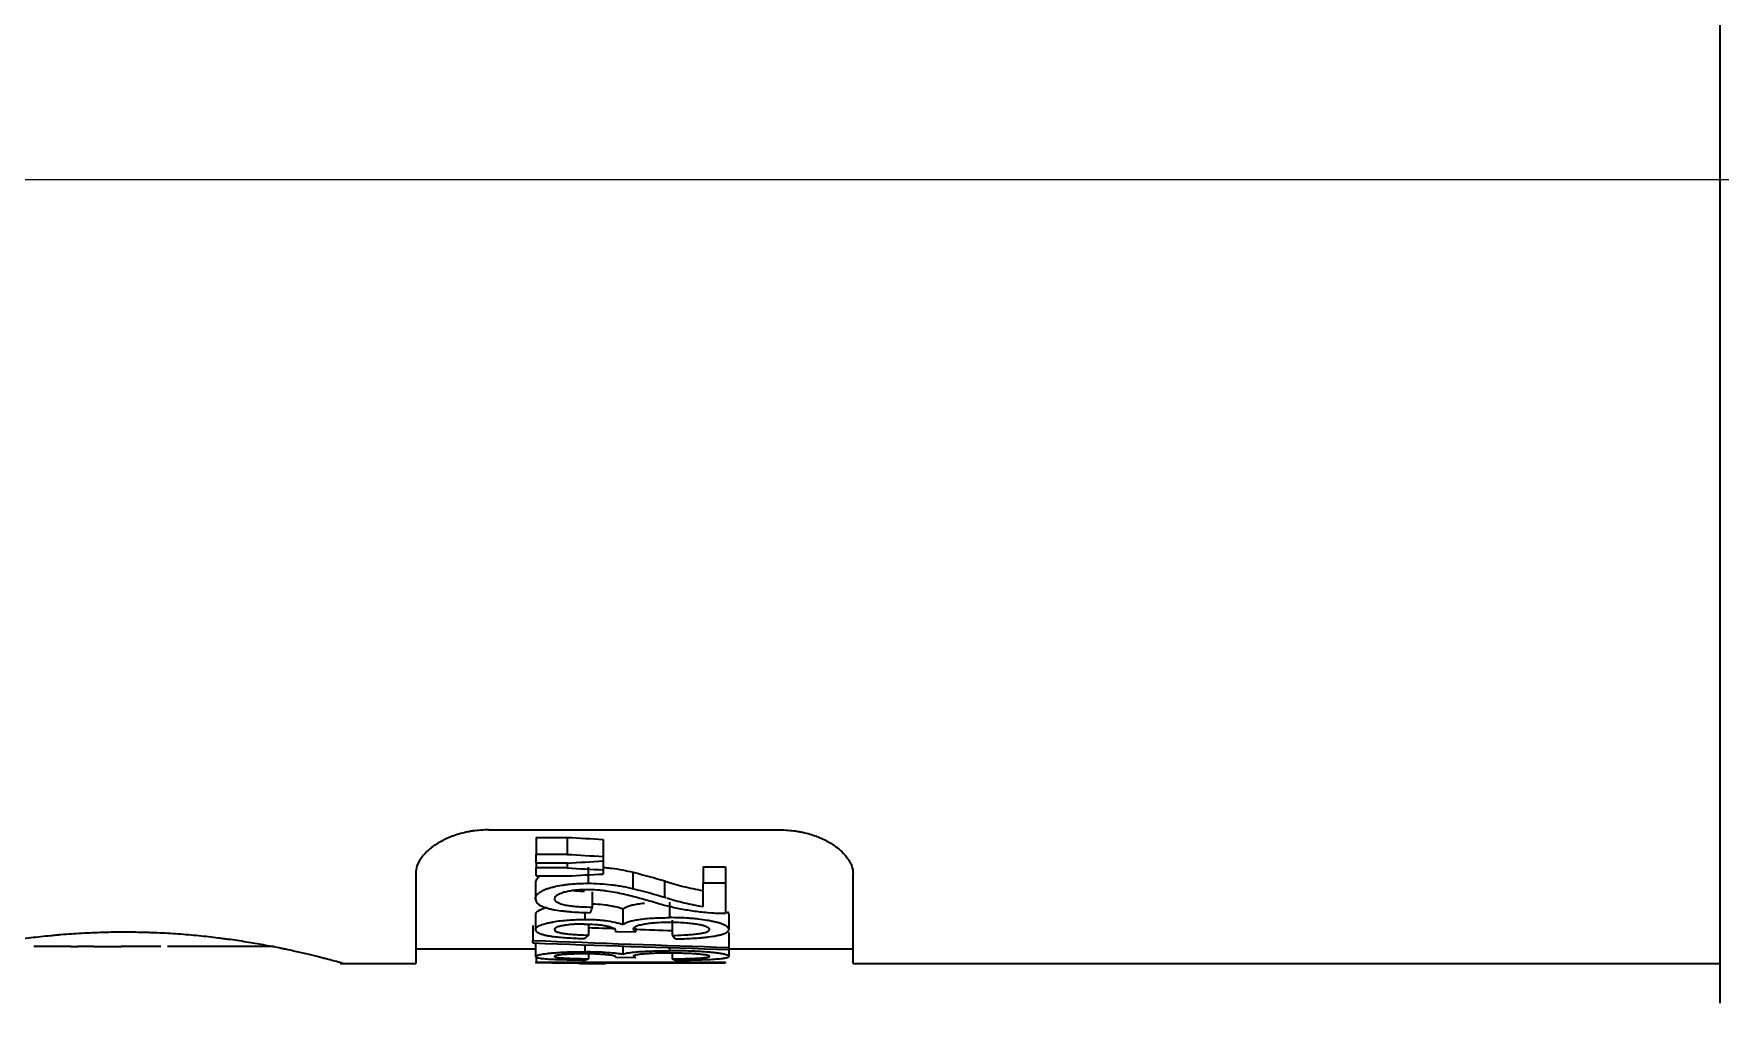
# Model space of a CAD drawing. Extents: x 6336 to 10269, y -393 to 3036.
# Drawn here: x 9448.33 to 9471.47, y 1330.73 to 1344.03 of the extents above; entities that cross this region are included whole.
import ezdxf

# ---------------------------------------------------------------- set-up
doc = ezdxf.new("R2010")
doc.units = 0
doc.header["$LTSCALE"] = 5
doc.layers.get('0').update_dxf_attribs({"linetype": 'CONTINUOUS', "lineweight": 0})
doc.layers.add('1', color=7, linetype='CONTINUOUS', true_color=0xffffff)

msp = doc.modelspace()

# ---------------------------------------------------------------- linework, layer by layer
at = {"color": 4}
msp.add_line((9378.073, 1342.026), (9478.073, 1342.026), dxfattribs=at)
at = {"layer": '1', "color": 7, "linetype": 'Continuous', "lineweight": 35}
for p, q in [((9471.473, 1330.729), (9471.473, 1353.324)), ((9454.573, 1333.106), (9458.573, 1333.106)), ((9455.225, 1333.003), (9455.225, 1332.77)), ((9455.225, 1333.003), (9455.651, 1333.003)), ((9455.651, 1333.003), (9455.651, 1332.77)), ((9456.147, 1332.975), (9456.147, 1332.742)), ((9455.651, 1332.77), (9455.225, 1332.77)), ((9455.225, 1332.653), (9455.225, 1332.77)), ((9456.147, 1332.742), (9456.147, 1332.681)), ((9453.573, 1332.51), (9453.573, 1331.276)), ((9455.225, 1332.653), (9455.225, 1332.584)), ((9455.225, 1332.653), (9455.651, 1332.653)), ((9455.225, 1332.476), (9455.225, 1332.584)), ((9455.651, 1332.584), (9455.225, 1332.584)), ((9455.225, 1332.476), (9455.651, 1332.476)), ((9455.651, 1332.653), (9455.651, 1332.584)), ((9456.147, 1332.681), (9456.147, 1332.559)), ((9456.147, 1332.559), (9456.147, 1332.501)), ((9456.558, 1332.299), (9456.558, 1332.521)), ((9457.518, 1332.598), (9457.518, 1332.375)), ((9457.518, 1332.598), (9457.825, 1332.598)), ((9457.825, 1332.598), (9457.825, 1332.375)), ((9459.573, 1331.276), (9459.573, 1332.51)), ((9455.215, 1332.382), (9455.215, 1332.163)), ((9456, 1332.043), (9456, 1332.259)), ((9456.985, 1332.398), (9456.985, 1332.175)), ((9457.825, 1332.375), (9457.518, 1332.375)), ((9457.518, 1332.056), (9457.518, 1332.375)), ((9457.825, 1332.375), (9457.825, 1331.959)), ((9456.417, 1332.021), (9456.417, 1331.81)), ((9457.056, 1332.115), (9457.056, 1331.903)), ((9455.182, 1331.796), (9455.182, 1331.59)), ((9455.215, 1331.948), (9455.215, 1331.739)), ((9455.892, 1331.976), (9455.892, 1331.878)), ((9455.947, 1331.663), (9455.947, 1331.812)), ((9457.094, 1331.866), (9457.094, 1331.659)), ((9457.848, 1331.988), (9457.869, 1331.95)), ((9457.869, 1331.95), (9457.869, 1331.74)), ((9455.182, 1331.556), (9455.182, 1331.59)), ((9455.215, 1331.554), (9455.215, 1331.371)), ((9456.313, 1331.714), (9456.593, 1331.708)), ((9456.593, 1331.708), (9456.593, 1331.76)), ((9457.869, 1331.699), (9457.869, 1331.495)), ((9448.839, 1331.506), (9448.939, 1331.506)), ((9448.961, 1331.506), (9448.939, 1331.506)), ((9449.156, 1331.506), (9448.961, 1331.506)), ((9449.156, 1331.506), (9449.531, 1331.506)), ((9449.663, 1331.506), (9449.531, 1331.506)), ((9449.956, 1331.506), (9449.663, 1331.506)), ((9450.074, 1331.506), (9449.956, 1331.506)), ((9453.573, 1331.476), (9455.215, 1331.476)), ((9455.225, 1331.364), (9455.225, 1331.288)), ((9455.892, 1331.53), (9455.892, 1331.436)), ((9455.947, 1331.339), (9455.947, 1331.404)), ((9456.313, 1331.36), (9456.593, 1331.357)), ((9456.417, 1331.512), (9456.417, 1331.404)), ((9457.056, 1331.491), (9457.056, 1331.449)), ((9457.094, 1331.401), (9457.094, 1331.337)), ((9457.869, 1331.466), (9457.869, 1331.495)), ((9457.869, 1331.476), (9459.573, 1331.476)), ((9457.869, 1331.466), (9457.869, 1331.371)), ((9452.538, 1331.276), (9453.573, 1331.276)), ((9455.225, 1331.283), (9455.225, 1331.288)), ((9457.825, 1331.288), (9455.225, 1331.288)), ((9455.792, 1331.281), (9457.825, 1331.281)), ((9455.834, 1331.276), (9456.146, 1331.276)), ((9456.176, 1331.276), (9456.176, 1331.281)), ((9457.825, 1331.288), (9457.825, 1331.281)), ((9459.573, 1331.276), (9471.473, 1331.276))]:
    msp.add_line(p, q, dxfattribs=at)
for centre, major_axis, ratio, start_param, end_param in [((9497.637, 2061.396), (0, -729.612), 0.995424, 6.225343, 6.226026), ((9498.189, 2089.796), (0, 758.231), 0.995424, 3.085204, 3.085861), ((9415.694, 2051.353), (0, 719.822), 0.995037, 3.197409, 3.198101), ((9499.012, 2205.97), (0, 874.471), 0.995795, 3.091778, 3.092348), ((9416.762, 2092.703), (0, 761.232), 0.995037, 3.192957, 3.193612), ((9455.274, 1342.317), (0, 11.038), 0.179816, 3.497773, 3.515945), ((9470.887, 1746.094), (0, 414.809), 0.987887, 3.103258, 3.10982), ((9470.09, 1749.779), (0, -418.495), 0.987887, 6.247118, 6.253621), ((9455.031, 1343.033), (0, 11.755), 0.306694, 3.381996, 3.398443), ((9470.859, 1737.404), (0, -405.918), 0.987887, 6.245989, 6.246903), ((9470.859, 1737.404), (0, -405.918), 0.987887, 6.247601, 6.248852), ((9457.755, 1342.555), (0, -11.278), 0.22723, 6.022337, 6.039108), ((9455.572, 1343.125), (0, 11.849), 0.306694, 3.228942, 3.244828), ((9457.361, 1342.603), (0, -11.327), 0.22723, 6.179204, 6.195448)]:
    msp.add_ellipse(centre, major_axis=major_axis, ratio=ratio, start_param=start_param, end_param=end_param, dxfattribs=at)
for points, knots in [([(9454.573, 1333.106), (9454.501, 1333.106), (9454.431, 1333.101), (9454.346, 1333.089), (9454.329, 1333.086), (9454.295, 1333.08), (9454.278, 1333.077), (9454.229, 1333.066), (9454.197, 1333.058), (9454.134, 1333.039), (9454.104, 1333.029), (9454.06, 1333.013), (9454.046, 1333.007), (9454.018, 1332.995), (9454.004, 1332.989), (9453.936, 1332.958), (9453.887, 1332.931), (9453.832, 1332.894), (9453.821, 1332.887), (9453.801, 1332.872), (9453.79, 1332.864), (9453.761, 1332.841), (9453.743, 1332.825), (9453.693, 1332.777), (9453.665, 1332.744), (9453.63, 1332.694), (9453.62, 1332.677), (9453.603, 1332.643), (9453.596, 1332.626), (9453.579, 1332.576), (9453.573, 1332.543), (9453.573, 1332.51)], [0, 0, 0, 0, 0.125, 0.125, 0.15625, 0.15625, 0.1875, 0.1875, 0.25, 0.25, 0.3125, 0.3125, 0.34375, 0.34375, 0.375, 0.375, 0.5, 0.5, 0.53125, 0.53125, 0.5625, 0.5625, 0.625, 0.625, 0.75, 0.75, 0.8125, 0.8125, 0.875, 0.875, 1, 1, 1, 1]), ([(9458.573, 1333.106), (9458.644, 1333.106), (9458.714, 1333.101), (9458.8, 1333.089), (9458.817, 1333.086), (9458.851, 1333.08), (9458.867, 1333.077), (9458.917, 1333.066), (9458.949, 1333.058), (9459.012, 1333.039), (9459.042, 1333.029), (9459.086, 1333.013), (9459.1, 1333.007), (9459.128, 1332.995), (9459.142, 1332.989), (9459.21, 1332.958), (9459.258, 1332.931), (9459.314, 1332.894), (9459.324, 1332.887), (9459.345, 1332.872), (9459.355, 1332.864), (9459.385, 1332.841), (9459.403, 1332.825), (9459.453, 1332.777), (9459.481, 1332.744), (9459.515, 1332.694), (9459.525, 1332.677), (9459.543, 1332.643), (9459.55, 1332.626), (9459.567, 1332.576), (9459.573, 1332.543), (9459.573, 1332.51)], [0, 0, 0, 0, 0.125, 0.125, 0.15625, 0.15625, 0.1875, 0.1875, 0.25, 0.25, 0.3125, 0.3125, 0.34375, 0.34375, 0.375, 0.375, 0.5, 0.5, 0.53125, 0.53125, 0.5625, 0.5625, 0.625, 0.625, 0.75, 0.75, 0.8125, 0.8125, 0.875, 0.875, 1, 1, 1, 1]), ([(9455.283, 1332.477), (9455.272, 1332.47), (9455.263, 1332.463), (9455.251, 1332.452), (9455.246, 1332.448), (9455.239, 1332.44), (9455.236, 1332.435), (9455.221, 1332.415), (9455.215, 1332.398), (9455.215, 1332.382)], [0, 0, 0, 0, 0.238521, 0.238521, 0.365434, 0.365434, 0.492347, 0.492347, 1, 1, 1, 1]), ([(9456.561, 1332.521), (9456.513, 1332.533), (9456.416, 1332.554), (9456.314, 1332.57), (9456.235, 1332.58), (9456.209, 1332.583), (9456.17, 1332.587), (9456.159, 1332.588), (9456.147, 1332.589)], [0, 0, 0, 0, 0.368468, 0.736936, 0.736936, 0.921169, 0.921169, 1, 1, 1, 1]), ([(9455.215, 1332.163), (9455.215, 1332.18), (9455.221, 1332.196), (9455.236, 1332.216), (9455.239, 1332.22), (9455.247, 1332.228), (9455.259, 1332.239), (9455.274, 1332.25), (9455.291, 1332.261), (9455.297, 1332.264), (9455.31, 1332.271), (9455.316, 1332.275), (9455.337, 1332.284), (9455.351, 1332.29), (9455.382, 1332.302), (9455.398, 1332.307), (9455.431, 1332.317), (9455.449, 1332.322), (9455.502, 1332.335), (9455.539, 1332.342), (9455.596, 1332.351), (9455.615, 1332.354), (9455.654, 1332.359), (9455.674, 1332.361), (9455.734, 1332.367), (9455.774, 1332.369), (9455.855, 1332.373), (9455.896, 1332.374), (9455.937, 1332.374)], [0, 0, 0, 0, 0.125, 0.125, 0.15625, 0.15625, 0.1875, 0.25, 0.25, 0.28125, 0.28125, 0.3125, 0.3125, 0.375, 0.375, 0.4375, 0.4375, 0.5, 0.5, 0.625, 0.625, 0.6875, 0.6875, 0.75, 0.75, 0.875, 0.875, 1, 1, 1, 1]), ([(9455.929, 1332.286), (9455.879, 1332.286), (9455.829, 1332.284), (9455.768, 1332.278), (9455.756, 1332.277), (9455.732, 1332.274), (9455.72, 1332.272), (9455.685, 1332.267), (9455.662, 1332.263), (9455.629, 1332.256), (9455.618, 1332.253), (9455.597, 1332.247), (9455.577, 1332.241), (9455.558, 1332.234), (9455.545, 1332.228), (9455.541, 1332.226), (9455.533, 1332.222), (9455.529, 1332.22), (9455.518, 1332.214), (9455.511, 1332.21), (9455.503, 1332.203), (9455.5, 1332.201), (9455.495, 1332.196), (9455.493, 1332.194), (9455.483, 1332.182), (9455.479, 1332.172), (9455.479, 1332.162)], [0, 0, 0, 0, 0.25, 0.25, 0.3125, 0.3125, 0.375, 0.375, 0.5, 0.5, 0.5625, 0.5625, 0.625, 0.6875, 0.6875, 0.71875, 0.71875, 0.75, 0.75, 0.8125, 0.8125, 0.84375, 0.84375, 0.875, 0.875, 1, 1, 1, 1]), ([(9455.891, 1332.261), (9455.872, 1332.261), (9455.853, 1332.262), (9455.806, 1332.265), (9455.779, 1332.267), (9455.743, 1332.271), (9455.735, 1332.272), (9455.727, 1332.273)], [0, 0, 0, 0, 0.349547, 0.349547, 0.850935, 0.850935, 1, 1, 1, 1]), ([(9456.862, 1332.108), (9456.791, 1332.128), (9456.72, 1332.147), (9456.612, 1332.177), (9456.575, 1332.186), (9456.501, 1332.205), (9456.464, 1332.214), (9456.35, 1332.241), (9456.272, 1332.256), (9456.167, 1332.27), (9456.146, 1332.273), (9456.103, 1332.277), (9456.082, 1332.279), (9456.017, 1332.284), (9455.973, 1332.286), (9455.929, 1332.286)], [0, 0, 0, 0, 0.25, 0.25, 0.375, 0.375, 0.5, 0.5, 0.75, 0.75, 0.8125, 0.8125, 0.875, 0.875, 1, 1, 1, 1]), ([(9455.937, 1332.374), (9455.992, 1332.374), (9456.046, 1332.372), (9456.153, 1332.365), (9456.207, 1332.361), (9456.285, 1332.351), (9456.311, 1332.348), (9456.363, 1332.34), (9456.389, 1332.336), (9456.465, 1332.322), (9456.514, 1332.311), (9456.561, 1332.3)], [0, 0, 0, 0, 0.25, 0.25, 0.5, 0.5, 0.625, 0.625, 0.75, 0.75, 1, 1, 1, 1]), ([(9457.517, 1332.271), (9457.423, 1332.287), (9457.332, 1332.306), (9457.201, 1332.338), (9457.136, 1332.356), (9457.074, 1332.374), (9457.033, 1332.387), (9457.013, 1332.394), (9456.993, 1332.401)], [0, 0, 0, 0, 0.5, 0.5, 0.75, 0.875, 0.875, 1, 1, 1, 1]), ([(9455.215, 1332.163), (9455.215, 1332.146), (9455.221, 1332.13), (9455.235, 1332.11), (9455.238, 1332.106), (9455.246, 1332.099), (9455.258, 1332.088), (9455.274, 1332.077), (9455.298, 1332.064), (9455.311, 1332.058), (9455.34, 1332.046), (9455.355, 1332.041), (9455.388, 1332.031), (9455.406, 1332.027), (9455.441, 1332.018), (9455.46, 1332.015), (9455.516, 1332.004), (9455.555, 1331.999), (9455.615, 1331.992), (9455.635, 1331.99), (9455.676, 1331.986), (9455.696, 1331.984), (9455.758, 1331.979), (9455.799, 1331.977), (9455.883, 1331.973), (9455.924, 1331.972), (9455.966, 1331.971)], [0, 0, 0, 0, 0.125, 0.125, 0.15625, 0.15625, 0.1875, 0.25, 0.25, 0.3125, 0.3125, 0.375, 0.375, 0.4375, 0.4375, 0.5, 0.5, 0.625, 0.625, 0.6875, 0.6875, 0.75, 0.75, 0.875, 0.875, 1, 1, 1, 1]), ([(9455.373, 1332.038), (9455.371, 1332.037), (9455.369, 1332.037), (9455.338, 1332.029), (9455.311, 1332.021), (9455.283, 1332.009), (9455.277, 1332.006), (9455.267, 1332.002), (9455.262, 1331.999), (9455.249, 1331.992), (9455.241, 1331.986), (9455.231, 1331.978), (9455.229, 1331.975), (9455.224, 1331.97), (9455.222, 1331.967), (9455.217, 1331.959), (9455.215, 1331.953), (9455.215, 1331.948)], [0, 0, 0, 0, 0.02172, 0.02172, 0.347813, 0.347813, 0.429337, 0.429337, 0.51086, 0.51086, 0.673907, 0.673907, 0.75543, 0.75543, 0.836953, 0.836953, 1, 1, 1, 1]), ([(9456, 1332.043), (9455.944, 1332.043), (9455.888, 1332.045), (9455.806, 1332.049), (9455.779, 1332.052), (9455.738, 1332.056), (9455.725, 1332.057), (9455.698, 1332.061), (9455.685, 1332.062), (9455.659, 1332.067), (9455.646, 1332.069), (9455.622, 1332.074), (9455.61, 1332.077), (9455.575, 1332.086), (9455.554, 1332.093), (9455.531, 1332.103), (9455.527, 1332.105), (9455.519, 1332.11), (9455.507, 1332.116), (9455.498, 1332.124), (9455.491, 1332.132), (9455.489, 1332.134), (9455.485, 1332.14), (9455.481, 1332.148), (9455.479, 1332.156), (9455.479, 1332.162)], [0, 0, 0, 0, 0.25, 0.25, 0.375, 0.375, 0.4375, 0.4375, 0.5, 0.5, 0.5625, 0.5625, 0.625, 0.625, 0.75, 0.75, 0.78125, 0.78125, 0.8125, 0.875, 0.875, 0.90625, 0.90625, 0.9375, 1, 1, 1, 1]), ([(9456.417, 1332.021), (9456.383, 1332.032), (9456.346, 1332.043), (9456.286, 1332.056), (9456.265, 1332.06), (9456.232, 1332.066), (9456.221, 1332.068), (9456.199, 1332.071), (9456.188, 1332.073), (9456.132, 1332.08), (9456.085, 1332.085), (9456.024, 1332.088), (9456.012, 1332.089), (9456, 1332.089)], [0, 0, 0, 0, 0.308126, 0.308126, 0.462189, 0.462189, 0.539221, 0.539221, 0.616252, 0.616252, 0.924378, 0.924378, 1, 1, 1, 1]), ([(9456.713, 1332.099), (9456.71, 1332.099), (9456.675, 1332.095), (9456.614, 1332.087), (9456.542, 1332.072), (9456.486, 1332.056), (9456.444, 1332.039), (9456.425, 1332.027), (9456.417, 1332.021)], [0, 0, 0, 0, 0.015873, 0.213686, 0.411498, 0.609311, 0.807124, 1, 1, 1, 1]), ([(9457.603, 1331.966), (9457.535, 1331.973), (9457.468, 1331.98), (9457.338, 1331.998), (9457.211, 1332.019), (9457.091, 1332.045), (9457.002, 1332.067), (9456.973, 1332.074), (9456.917, 1332.09), (9456.889, 1332.099), (9456.862, 1332.107)], [0, 0, 0, 0, 0.25, 0.25, 0.5, 0.75, 0.75, 0.875, 0.875, 1, 1, 1, 1]), ([(9457.017, 1332.174), (9457.094, 1332.149), (9457.174, 1332.127), (9457.341, 1332.087), (9457.427, 1332.07), (9457.517, 1332.055)], [0, 0, 0, 0, 0.5, 0.5, 1, 1, 1, 1]), ([(9455.215, 1331.739), (9455.215, 1331.75), (9455.222, 1331.76), (9455.247, 1331.782), (9455.266, 1331.792), (9455.311, 1331.81), (9455.338, 1331.818), (9455.381, 1331.829), (9455.396, 1331.833), (9455.428, 1331.839), (9455.444, 1331.842), (9455.492, 1331.851), (9455.526, 1331.856), (9455.596, 1331.864), (9455.632, 1331.867), (9455.705, 1331.872), (9455.741, 1331.874), (9455.815, 1331.877), (9455.852, 1331.878), (9455.889, 1331.878)], [0, 0, 0, 0, 0.125, 0.125, 0.25, 0.25, 0.375, 0.375, 0.4375, 0.4375, 0.5, 0.5, 0.625, 0.625, 0.75, 0.75, 0.875, 0.875, 1, 1, 1, 1]), ([(9455.883, 1331.815), (9455.839, 1331.815), (9455.796, 1331.814), (9455.732, 1331.81), (9455.711, 1331.809), (9455.669, 1331.805), (9455.648, 1331.802), (9455.618, 1331.798), (9455.609, 1331.796), (9455.589, 1331.793), (9455.58, 1331.791), (9455.553, 1331.785), (9455.537, 1331.781), (9455.519, 1331.775), (9455.516, 1331.773), (9455.51, 1331.771), (9455.506, 1331.769), (9455.498, 1331.765), (9455.493, 1331.762), (9455.487, 1331.757), (9455.485, 1331.756), (9455.482, 1331.753), (9455.481, 1331.751), (9455.478, 1331.746), (9455.477, 1331.743), (9455.477, 1331.74)], [0, 0, 0, 0, 0.25, 0.25, 0.375, 0.375, 0.5, 0.5, 0.5625, 0.5625, 0.625, 0.625, 0.75, 0.75, 0.78125, 0.78125, 0.8125, 0.8125, 0.875, 0.875, 0.90625, 0.90625, 0.9375, 0.9375, 1, 1, 1, 1]), ([(9455.883, 1331.815), (9455.933, 1331.815), (9455.982, 1331.814), (9456.055, 1331.809), (9456.078, 1331.807), (9456.114, 1331.803), (9456.125, 1331.801), (9456.148, 1331.798), (9456.17, 1331.794), (9456.191, 1331.79), (9456.211, 1331.785), (9456.22, 1331.783), (9456.248, 1331.775), (9456.263, 1331.769), (9456.28, 1331.762), (9456.283, 1331.76), (9456.289, 1331.757), (9456.297, 1331.752), (9456.308, 1331.743), (9456.313, 1331.736), (9456.316, 1331.729), (9456.317, 1331.725), (9456.317, 1331.722)], [0, 0, 0, 0, 0.25, 0.25, 0.375, 0.375, 0.4375, 0.4375, 0.5, 0.5625, 0.5625, 0.625, 0.625, 0.75, 0.75, 0.78125, 0.78125, 0.8125, 0.875, 0.9375, 0.9375, 1, 1, 1, 1]), ([(9455.889, 1331.877), (9455.938, 1331.879), (9455.987, 1331.878), (9456.059, 1331.874), (9456.083, 1331.872), (9456.13, 1331.868), (9456.154, 1331.866), (9456.221, 1331.857), (9456.264, 1331.849), (9456.346, 1331.831), (9456.383, 1331.821), (9456.417, 1331.81)], [0, 0, 0, 0, 0.25, 0.25, 0.375, 0.375, 0.5, 0.5, 0.75, 0.75, 1, 1, 1, 1]), ([(9456.417, 1331.81), (9456.425, 1331.816), (9456.444, 1331.828), (9456.486, 1331.845), (9456.542, 1331.861), (9456.615, 1331.875), (9456.703, 1331.887), (9456.806, 1331.896), (9456.923, 1331.901), (9457.01, 1331.903), (9457.056, 1331.903)], [0, 0, 0, 0, 0.122262, 0.247653, 0.373044, 0.498435, 0.623827, 0.749218, 0.874609, 1, 1, 1, 1]), ([(9457.062, 1331.837), (9457.008, 1331.837), (9456.955, 1331.835), (9456.876, 1331.831), (9456.85, 1331.829), (9456.811, 1331.826), (9456.798, 1331.824), (9456.773, 1331.821), (9456.76, 1331.82), (9456.723, 1331.814), (9456.7, 1331.81), (9456.666, 1331.803), (9456.655, 1331.801), (9456.635, 1331.795), (9456.625, 1331.792), (9456.607, 1331.786), (9456.599, 1331.783), (9456.584, 1331.776), (9456.578, 1331.772), (9456.567, 1331.765), (9456.563, 1331.761), (9456.56, 1331.755), (9456.559, 1331.753), (9456.557, 1331.749), (9456.557, 1331.747), (9456.557, 1331.745)], [0, 0, 0, 0, 0.25, 0.25, 0.375, 0.375, 0.4375, 0.4375, 0.5, 0.5, 0.625, 0.625, 0.6875, 0.6875, 0.75, 0.75, 0.8125, 0.8125, 0.875, 0.875, 0.9375, 0.9375, 0.96875, 0.96875, 1, 1, 1, 1]), ([(9457.869, 1331.74), (9457.869, 1331.747), (9457.866, 1331.757), (9457.859, 1331.766), (9457.854, 1331.773), (9457.85, 1331.776), (9457.839, 1331.786), (9457.829, 1331.792), (9457.812, 1331.8), (9457.806, 1331.803), (9457.794, 1331.809), (9457.787, 1331.812), (9457.765, 1331.82), (9457.75, 1331.825), (9457.718, 1331.834), (9457.7, 1331.839), (9457.665, 1331.847), (9457.646, 1331.851), (9457.609, 1331.859), (9457.589, 1331.862), (9457.53, 1331.872), (9457.49, 1331.878), (9457.427, 1331.885), (9457.406, 1331.887), (9457.363, 1331.891), (9457.341, 1331.893), (9457.233, 1331.9), (9457.145, 1331.903), (9457.056, 1331.903)], [0, 0, 0, 0, 0.0625, 0.09375, 0.09375, 0.125, 0.125, 0.1875, 0.1875, 0.21875, 0.21875, 0.25, 0.25, 0.3125, 0.3125, 0.375, 0.375, 0.4375, 0.4375, 0.5, 0.5, 0.625, 0.625, 0.6875, 0.6875, 0.75, 0.75, 1, 1, 1, 1]), ([(9449.579, 1331.703), (9449.479, 1331.703), (9449.38, 1331.702), (9449.184, 1331.696), (9448.99, 1331.688), (9448.799, 1331.675), (9448.681, 1331.665), (9448.658, 1331.663), (9448.611, 1331.658), (9448.587, 1331.656), (9448.517, 1331.649), (9448.471, 1331.645), (9448.335, 1331.63), (9448.158, 1331.608), (9447.991, 1331.583), (9447.868, 1331.564), (9447.828, 1331.557), (9447.769, 1331.547), (9447.749, 1331.543), (9447.71, 1331.537), (9447.614, 1331.519), (9447.451, 1331.488), (9447.255, 1331.447), (9447.138, 1331.42), (9447.069, 1331.404), (9447.056, 1331.401), (9447.029, 1331.394), (9446.99, 1331.385), (9446.954, 1331.376), (9446.884, 1331.359), (9446.8, 1331.338), (9446.734, 1331.32), (9446.69, 1331.308), (9446.677, 1331.305), (9446.659, 1331.3), (9446.653, 1331.298), (9446.642, 1331.295), (9446.616, 1331.288), (9446.583, 1331.279), (9446.573, 1331.276), (9446.573, 1331.276), (9446.573, 1331.276), (9446.573, 1331.276)], [0, 0, 0, 0, 0.062469, 0.062469, 0.124939, 0.187408, 0.187408, 0.203026, 0.203026, 0.218643, 0.218643, 0.249878, 0.249878, 0.312347, 0.374817, 0.374817, 0.406051, 0.406051, 0.421669, 0.421669, 0.437286, 0.499756, 0.562225, 0.624694, 0.624694, 0.640312, 0.640312, 0.655929, 0.687164, 0.687164, 0.749633, 0.812103, 0.812103, 0.843338, 0.843338, 0.858955, 0.858955, 0.874572, 0.937042, 0.999511, 0.999511, 1, 1, 1, 1]), ([(9452.573, 1331.276), (9452.573, 1331.276), (9452.568, 1331.277), (9452.549, 1331.283), (9452.535, 1331.287), (9452.497, 1331.297), (9452.449, 1331.31), (9452.383, 1331.328), (9452.336, 1331.34), (9452.326, 1331.342), (9452.306, 1331.347), (9452.296, 1331.35), (9452.265, 1331.358), (9452.243, 1331.364), (9452.173, 1331.381), (9452.073, 1331.405), (9451.957, 1331.432), (9451.864, 1331.452), (9451.833, 1331.459), (9451.783, 1331.469), (9451.766, 1331.473), (9451.733, 1331.48), (9451.647, 1331.497), (9451.485, 1331.528), (9451.251, 1331.569), (9451.084, 1331.594), (9450.975, 1331.608), (9450.953, 1331.611), (9450.909, 1331.617), (9450.843, 1331.626), (9450.776, 1331.633), (9450.64, 1331.649), (9450.457, 1331.667), (9450.267, 1331.68), (9450.122, 1331.689), (9450.073, 1331.691), (9450, 1331.694), (9449.975, 1331.695), (9449.926, 1331.697), (9449.802, 1331.701), (9449.678, 1331.703), (9449.579, 1331.703)], [0, 0, 0, 0, 0.0608, 0.0608, 0.123414, 0.123414, 0.186027, 0.24864, 0.24864, 0.264293, 0.264293, 0.279947, 0.279947, 0.311253, 0.311253, 0.373867, 0.43648, 0.43648, 0.467787, 0.467787, 0.48344, 0.48344, 0.499093, 0.561707, 0.62432, 0.686933, 0.686933, 0.702587, 0.702587, 0.71824, 0.749547, 0.749547, 0.81216, 0.874773, 0.874773, 0.90608, 0.90608, 0.921733, 0.921733, 0.937387, 1, 1, 1, 1]), ([(9455.215, 1331.739), (9455.215, 1331.728), (9455.221, 1331.717), (9455.237, 1331.705), (9455.241, 1331.703), (9455.248, 1331.698), (9455.261, 1331.691), (9455.277, 1331.685), (9455.294, 1331.679), (9455.3, 1331.677), (9455.313, 1331.673), (9455.332, 1331.668), (9455.353, 1331.663), (9455.383, 1331.657), (9455.398, 1331.654), (9455.43, 1331.649), (9455.446, 1331.647), (9455.496, 1331.64), (9455.53, 1331.637), (9455.599, 1331.63), (9455.634, 1331.628), (9455.706, 1331.623), (9455.743, 1331.621), (9455.816, 1331.618), (9455.852, 1331.617), (9455.889, 1331.616)], [0, 0, 0, 0, 0.125, 0.125, 0.15625, 0.15625, 0.1875, 0.25, 0.25, 0.28125, 0.28125, 0.3125, 0.375, 0.375, 0.4375, 0.4375, 0.5, 0.5, 0.625, 0.625, 0.75, 0.75, 0.875, 0.875, 1, 1, 1, 1]), ([(9455.477, 1331.74), (9455.477, 1331.733), (9455.482, 1331.726), (9455.496, 1331.716), (9455.502, 1331.713), (9455.516, 1331.707), (9455.524, 1331.704), (9455.55, 1331.697), (9455.57, 1331.693), (9455.601, 1331.687), (9455.612, 1331.686), (9455.635, 1331.683), (9455.646, 1331.681), (9455.68, 1331.677), (9455.704, 1331.675), (9455.751, 1331.672), (9455.775, 1331.67), (9455.848, 1331.666), (9455.897, 1331.665), (9455.947, 1331.663)], [0, 0, 0, 0, 0.125, 0.125, 0.1875, 0.1875, 0.25, 0.25, 0.375, 0.375, 0.4375, 0.4375, 0.5, 0.5, 0.625, 0.625, 0.75, 0.75, 1, 1, 1, 1]), ([(9456.313, 1331.714), (9456.314, 1331.715), (9456.315, 1331.716), (9456.317, 1331.719), (9456.317, 1331.721), (9456.318, 1331.722)], [0, 0, 0, 0, 0.5, 0.5, 1, 1, 1, 1]), ([(9456.557, 1331.745), (9456.559, 1331.738), (9456.562, 1331.732), (9456.574, 1331.72), (9456.582, 1331.714), (9456.593, 1331.708)], [0, 0, 0, 0, 0.5, 0.5, 1, 1, 1, 1]), ([(9457.094, 1331.659), (9457.147, 1331.66), (9457.2, 1331.662), (9457.278, 1331.667), (9457.304, 1331.668), (9457.355, 1331.672), (9457.381, 1331.675), (9457.431, 1331.68), (9457.455, 1331.683), (9457.49, 1331.689), (9457.501, 1331.691), (9457.523, 1331.695), (9457.533, 1331.697), (9457.553, 1331.703), (9457.561, 1331.705), (9457.573, 1331.71), (9457.577, 1331.712), (9457.584, 1331.715), (9457.587, 1331.717), (9457.595, 1331.722), (9457.599, 1331.725), (9457.604, 1331.733), (9457.605, 1331.737), (9457.605, 1331.741)], [0, 0, 0, 0, 0.25, 0.25, 0.375, 0.375, 0.5, 0.5, 0.625, 0.625, 0.6875, 0.6875, 0.75, 0.75, 0.8125, 0.8125, 0.84375, 0.84375, 0.875, 0.875, 0.9375, 0.9375, 1, 1, 1, 1]), ([(9457.136, 1331.611), (9457.176, 1331.612), (9457.215, 1331.613), (9457.294, 1331.615), (9457.333, 1331.617), (9457.41, 1331.622), (9457.448, 1331.624), (9457.505, 1331.629), (9457.524, 1331.631), (9457.561, 1331.635), (9457.579, 1331.637), (9457.633, 1331.644), (9457.667, 1331.649), (9457.715, 1331.659), (9457.731, 1331.662), (9457.753, 1331.668), (9457.76, 1331.67), (9457.774, 1331.674), (9457.781, 1331.676), (9457.8, 1331.682), (9457.811, 1331.687), (9457.827, 1331.694), (9457.831, 1331.696), (9457.84, 1331.701), (9457.852, 1331.709), (9457.86, 1331.717), (9457.865, 1331.726), (9457.867, 1331.729), (9457.868, 1331.734), (9457.869, 1331.737), (9457.869, 1331.74)], [0, 0, 0, 0, 0.125, 0.125, 0.25, 0.25, 0.375, 0.375, 0.4375, 0.4375, 0.5, 0.5, 0.625, 0.625, 0.6875, 0.6875, 0.71875, 0.71875, 0.75, 0.75, 0.8125, 0.8125, 0.84375, 0.84375, 0.875, 0.9375, 0.9375, 0.96875, 0.96875, 1, 1, 1, 1]), ([(9450.629, 1331.506), (9450.509, 1331.506), (9450.299, 1331.506), (9450.176, 1331.506), (9450.165, 1331.506), (9450.166, 1331.506)], [0, 0, 0, 0, 0.445135, 0.890269, 1, 1, 1, 1]), ([(9455.215, 1331.371), (9455.215, 1331.373), (9455.217, 1331.376), (9455.222, 1331.379), (9455.224, 1331.381), (9455.229, 1331.383), (9455.232, 1331.384), (9455.242, 1331.388), (9455.25, 1331.39), (9455.264, 1331.394), (9455.269, 1331.395), (9455.28, 1331.397), (9455.285, 1331.398), (9455.314, 1331.404), (9455.341, 1331.408), (9455.385, 1331.413), (9455.401, 1331.415), (9455.432, 1331.418), (9455.448, 1331.419), (9455.497, 1331.423), (9455.53, 1331.426), (9455.582, 1331.429), (9455.6, 1331.43), (9455.635, 1331.431), (9455.653, 1331.432), (9455.707, 1331.434), (9455.743, 1331.435), (9455.816, 1331.436), (9455.852, 1331.436), (9455.889, 1331.436)], [0, 0, 0, 0, 0.0625, 0.0625, 0.09375, 0.09375, 0.125, 0.125, 0.1875, 0.1875, 0.21875, 0.21875, 0.25, 0.25, 0.375, 0.375, 0.4375, 0.4375, 0.5, 0.5, 0.625, 0.625, 0.6875, 0.6875, 0.75, 0.75, 0.875, 0.875, 1, 1, 1, 1]), ([(9455.215, 1331.371), (9455.215, 1331.366), (9455.222, 1331.361), (9455.238, 1331.356), (9455.242, 1331.355), (9455.25, 1331.353), (9455.263, 1331.35), (9455.279, 1331.347), (9455.296, 1331.345), (9455.303, 1331.344), (9455.315, 1331.343), (9455.322, 1331.342), (9455.342, 1331.34), (9455.357, 1331.339), (9455.386, 1331.336), (9455.402, 1331.335), (9455.433, 1331.333), (9455.45, 1331.333), (9455.499, 1331.33), (9455.533, 1331.329), (9455.602, 1331.327), (9455.637, 1331.326), (9455.708, 1331.324), (9455.744, 1331.323), (9455.816, 1331.322), (9455.853, 1331.322), (9455.889, 1331.321)], [0, 0, 0, 0, 0.125, 0.125, 0.15625, 0.15625, 0.1875, 0.25, 0.25, 0.28125, 0.28125, 0.3125, 0.3125, 0.375, 0.375, 0.4375, 0.4375, 0.5, 0.5, 0.625, 0.625, 0.75, 0.75, 0.875, 0.875, 1, 1, 1, 1]), ([(9455.883, 1331.406), (9455.84, 1331.406), (9455.797, 1331.405), (9455.734, 1331.404), (9455.713, 1331.403), (9455.682, 1331.401), (9455.671, 1331.401), (9455.651, 1331.4), (9455.641, 1331.399), (9455.611, 1331.397), (9455.592, 1331.396), (9455.565, 1331.393), (9455.556, 1331.392), (9455.54, 1331.39), (9455.532, 1331.389), (9455.517, 1331.387), (9455.511, 1331.385), (9455.499, 1331.383), (9455.494, 1331.381), (9455.485, 1331.379), (9455.482, 1331.377), (9455.478, 1331.374), (9455.477, 1331.373), (9455.477, 1331.371)], [0, 0, 0, 0, 0.25, 0.25, 0.375, 0.375, 0.4375, 0.4375, 0.5, 0.5, 0.625, 0.625, 0.6875, 0.6875, 0.75, 0.75, 0.8125, 0.8125, 0.875, 0.875, 0.9375, 0.9375, 1, 1, 1, 1]), ([(9455.477, 1331.371), (9455.477, 1331.37), (9455.478, 1331.368), (9455.482, 1331.366), (9455.484, 1331.365), (9455.487, 1331.363), (9455.49, 1331.363), (9455.497, 1331.361), (9455.503, 1331.359), (9455.514, 1331.357), (9455.518, 1331.357), (9455.526, 1331.356), (9455.539, 1331.354), (9455.553, 1331.353), (9455.573, 1331.351), (9455.583, 1331.35), (9455.615, 1331.348), (9455.637, 1331.347), (9455.683, 1331.345), (9455.706, 1331.344), (9455.753, 1331.342), (9455.777, 1331.342), (9455.849, 1331.34), (9455.898, 1331.34), (9455.947, 1331.339)], [0, 0, 0, 0, 0.0625, 0.0625, 0.09375, 0.09375, 0.125, 0.125, 0.1875, 0.1875, 0.21875, 0.21875, 0.25, 0.3125, 0.3125, 0.375, 0.375, 0.5, 0.5, 0.625, 0.625, 0.75, 0.75, 1, 1, 1, 1]), ([(9456.317, 1331.363), (9456.317, 1331.366), (9456.314, 1331.37), (9456.305, 1331.374), (9456.303, 1331.374), (9456.299, 1331.376), (9456.291, 1331.378), (9456.282, 1331.38), (9456.269, 1331.383), (9456.261, 1331.385), (9456.245, 1331.387), (9456.236, 1331.389), (9456.218, 1331.391), (9456.208, 1331.392), (9456.188, 1331.394), (9456.178, 1331.395), (9456.146, 1331.398), (9456.123, 1331.399), (9456.089, 1331.401), (9456.077, 1331.402), (9456.053, 1331.403), (9456.041, 1331.403), (9455.981, 1331.405), (9455.932, 1331.406), (9455.883, 1331.406)], [0, 0, 0, 0, 0.125, 0.125, 0.15625, 0.15625, 0.1875, 0.25, 0.25, 0.3125, 0.3125, 0.375, 0.375, 0.4375, 0.4375, 0.5, 0.5, 0.625, 0.625, 0.6875, 0.6875, 0.75, 0.75, 1, 1, 1, 1]), ([(9455.889, 1331.436), (9455.938, 1331.437), (9455.986, 1331.436), (9456.058, 1331.435), (9456.082, 1331.434), (9456.117, 1331.432), (9456.129, 1331.432), (9456.152, 1331.43), (9456.163, 1331.43), (9456.22, 1331.426), (9456.263, 1331.422), (9456.314, 1331.417), (9456.324, 1331.416), (9456.344, 1331.414), (9456.373, 1331.41), (9456.4, 1331.406), (9456.417, 1331.404)], [0, 0, 0, 0, 0.25, 0.25, 0.375, 0.375, 0.4375, 0.4375, 0.5, 0.5, 0.75, 0.75, 0.8125, 0.8125, 0.875, 1, 1, 1, 1]), ([(9456.417, 1331.404), (9456.425, 1331.406), (9456.444, 1331.412), (9456.486, 1331.42), (9456.544, 1331.428), (9456.617, 1331.435), (9456.705, 1331.441), (9456.807, 1331.445), (9456.923, 1331.448), (9457.011, 1331.449), (9457.056, 1331.449)], [0, 0, 0, 0, 0.122256, 0.247648, 0.37304, 0.498432, 0.623824, 0.749216, 0.874608, 1, 1, 1, 1]), ([(9457.062, 1331.416), (9457.009, 1331.416), (9456.956, 1331.416), (9456.878, 1331.414), (9456.852, 1331.413), (9456.814, 1331.411), (9456.801, 1331.41), (9456.776, 1331.409), (9456.763, 1331.408), (9456.726, 1331.406), (9456.703, 1331.404), (9456.669, 1331.401), (9456.658, 1331.399), (9456.637, 1331.397), (9456.627, 1331.395), (9456.609, 1331.393), (9456.6, 1331.391), (9456.589, 1331.389), (9456.585, 1331.388), (9456.579, 1331.386), (9456.576, 1331.385), (9456.568, 1331.383), (9456.564, 1331.381), (9456.56, 1331.378), (9456.559, 1331.377), (9456.557, 1331.375), (9456.557, 1331.374), (9456.557, 1331.373)], [0, 0, 0, 0, 0.25, 0.25, 0.375, 0.375, 0.4375, 0.4375, 0.5, 0.5, 0.625, 0.625, 0.6875, 0.6875, 0.75, 0.75, 0.8125, 0.8125, 0.84375, 0.84375, 0.875, 0.875, 0.9375, 0.9375, 0.96875, 0.96875, 1, 1, 1, 1]), ([(9456.557, 1331.373), (9456.559, 1331.371), (9456.562, 1331.368), (9456.571, 1331.364), (9456.575, 1331.362), (9456.583, 1331.36), (9456.588, 1331.359), (9456.593, 1331.357)], [0, 0, 0, 0, 0.5, 0.5, 0.75, 0.75, 1, 1, 1, 1]), ([(9457.869, 1331.371), (9457.869, 1331.374), (9457.866, 1331.379), (9457.859, 1331.383), (9457.853, 1331.386), (9457.85, 1331.388), (9457.838, 1331.392), (9457.828, 1331.395), (9457.81, 1331.399), (9457.804, 1331.401), (9457.791, 1331.404), (9457.783, 1331.405), (9457.762, 1331.409), (9457.746, 1331.411), (9457.713, 1331.416), (9457.696, 1331.418), (9457.669, 1331.421), (9457.66, 1331.422), (9457.641, 1331.424), (9457.613, 1331.427), (9457.584, 1331.429), (9457.525, 1331.434), (9457.485, 1331.437), (9457.423, 1331.44), (9457.401, 1331.441), (9457.359, 1331.443), (9457.338, 1331.444), (9457.231, 1331.448), (9457.144, 1331.449), (9457.056, 1331.449)], [0, 0, 0, 0, 0.0625, 0.09375, 0.09375, 0.125, 0.125, 0.1875, 0.1875, 0.21875, 0.21875, 0.25, 0.25, 0.3125, 0.3125, 0.375, 0.375, 0.40625, 0.40625, 0.4375, 0.5, 0.5, 0.625, 0.625, 0.6875, 0.6875, 0.75, 0.75, 1, 1, 1, 1]), ([(9457.605, 1331.372), (9457.605, 1331.374), (9457.604, 1331.376), (9457.597, 1331.379), (9457.592, 1331.381), (9457.58, 1331.385), (9457.572, 1331.387), (9457.555, 1331.39), (9457.546, 1331.391), (9457.526, 1331.394), (9457.515, 1331.396), (9457.492, 1331.398), (9457.481, 1331.4), (9457.445, 1331.403), (9457.419, 1331.405), (9457.38, 1331.408), (9457.367, 1331.408), (9457.34, 1331.41), (9457.327, 1331.41), (9457.286, 1331.412), (9457.258, 1331.413), (9457.175, 1331.416), (9457.119, 1331.416), (9457.062, 1331.416)], [0, 0, 0, 0, 0.0625, 0.0625, 0.125, 0.125, 0.1875, 0.1875, 0.25, 0.25, 0.3125, 0.3125, 0.375, 0.375, 0.5, 0.5, 0.5625, 0.5625, 0.625, 0.625, 0.75, 0.75, 1, 1, 1, 1]), ([(9457.136, 1331.32), (9457.215, 1331.32), (9457.293, 1331.321), (9457.407, 1331.323), (9457.445, 1331.324), (9457.501, 1331.326), (9457.52, 1331.327), (9457.557, 1331.328), (9457.575, 1331.329), (9457.629, 1331.331), (9457.663, 1331.333), (9457.712, 1331.337), (9457.728, 1331.338), (9457.757, 1331.341), (9457.771, 1331.343), (9457.791, 1331.345), (9457.797, 1331.346), (9457.809, 1331.348), (9457.814, 1331.349), (9457.83, 1331.352), (9457.839, 1331.354), (9457.85, 1331.358), (9457.853, 1331.359), (9457.859, 1331.361), (9457.861, 1331.362), (9457.867, 1331.366), (9457.869, 1331.369), (9457.869, 1331.371)], [0, 0, 0, 0, 0.25, 0.25, 0.375, 0.375, 0.4375, 0.4375, 0.5, 0.5, 0.625, 0.625, 0.6875, 0.6875, 0.75, 0.75, 0.78125, 0.78125, 0.8125, 0.8125, 0.875, 0.875, 0.90625, 0.90625, 0.9375, 0.9375, 1, 1, 1, 1]), ([(9455.867, 1331.276), (9455.824, 1331.276), (9455.778, 1331.276), (9455.68, 1331.277), (9455.628, 1331.278), (9455.559, 1331.279), (9455.545, 1331.279), (9455.517, 1331.279), (9455.502, 1331.28), (9455.459, 1331.28), (9455.43, 1331.281), (9455.34, 1331.282), (9455.279, 1331.283), (9455.215, 1331.283)], [0, 0, 0, 0, 0.25, 0.25, 0.5, 0.5, 0.5625, 0.5625, 0.625, 0.625, 0.75, 0.75, 1, 1, 1, 1]), ([(9455.792, 1331.281), (9455.868, 1331.28), (9455.938, 1331.278), (9456.066, 1331.277), (9456.124, 1331.276), (9456.176, 1331.276)], [0, 0, 0, 0, 0.5, 0.5, 1, 1, 1, 1])]:
    msp.add_open_spline(points, degree=3, knots=knots, dxfattribs=at)
for points in [[(9455.937, 1332.597), (9455.937, 1332.523), (9455.937, 1332.448), (9455.937, 1332.374)], [(9456.993, 1332.401), (9456.854, 1332.443), (9456.71, 1332.483), (9456.561, 1332.521)], [(9456.561, 1332.3), (9456.713, 1332.262), (9456.86, 1332.221), (9457.003, 1332.179)], [(9457.605, 1331.741), (9457.605, 1331.746), (9457.601, 1331.755), (9457.583, 1331.769), (9457.552, 1331.783), (9457.506, 1331.797), (9457.446, 1331.809), (9457.372, 1331.82), (9457.284, 1331.829), (9457.182, 1331.835), (9457.104, 1331.837), (9457.062, 1331.837)], [(9457.825, 1331.959), (9457.75, 1331.958), (9457.676, 1331.961), (9457.603, 1331.967)], [(9448.846, 1331.506), (9448.799, 1331.506), (9448.683, 1331.506), (9448.515, 1331.506), (9448.402, 1331.506), (9448.332, 1331.506)], [(9451.631, 1331.506), (9451.547, 1331.506), (9451.271, 1331.506), (9450.854, 1331.506), (9450.629, 1331.506)], [(9456.313, 1331.36), (9456.315, 1331.361), (9456.317, 1331.362), (9456.318, 1331.363)], [(9457.094, 1331.337), (9457.127, 1331.338), (9457.189, 1331.339), (9457.274, 1331.34), (9457.35, 1331.343), (9457.417, 1331.345), (9457.475, 1331.348), (9457.523, 1331.352), (9457.56, 1331.356), (9457.586, 1331.361), (9457.602, 1331.366), (9457.605, 1331.37), (9457.605, 1331.372)]]:
    msp.add_open_spline(points, degree=3, dxfattribs=at)

doc.saveas('drawing.dxf')
